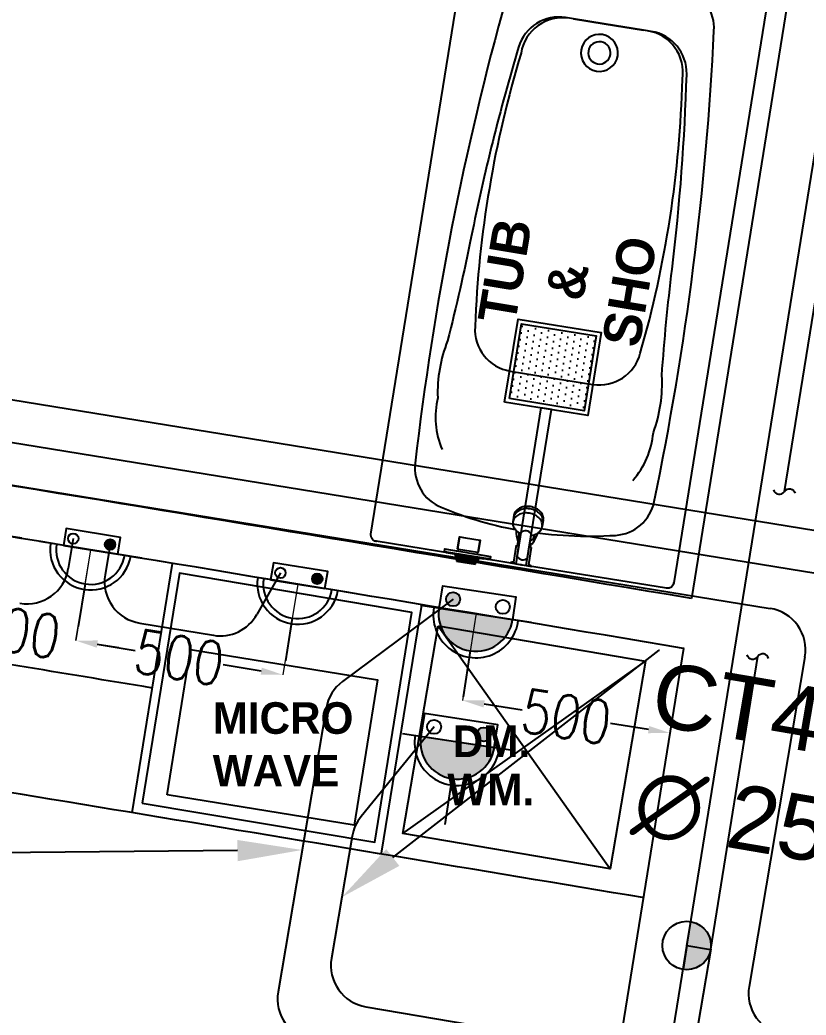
# Model space of a CAD drawing. Extents: x -678889171 to 586587, y -792238163 to 335485.
# Drawn here: x 41736 to 43604, y 40869 to 43233 of the extents above; entities that cross this region are included whole.
import ezdxf
from ezdxf import colors
from ezdxf.entities.mleader import LeaderData, LeaderLine
from ezdxf.enums import TextEntityAlignment as Align
from ezdxf.math import Vec2, Vec3

# ---------------------------------------------------------------- set-up
doc = ezdxf.new("R2010")
doc.units = 0
doc.header["$MEASUREMENT"] = 0
doc.set_wipeout_variables(frame=1)
doc.layers.get('0').update_dxf_attribs({"color": 8})
doc.layers.get('Defpoints').update_dxf_attribs({"color": 252})
for name, color, linetype in [('1', 8, 'Continuous'), ('25 EMBEDDED DATA', 10, 'Continuous'), ('E-CUT-LINE', 1, 'Continuous'), ('E-LIT-WIR-NO', 4, 'Continuous'), ('E-POW-BLOCK', 4, 'Continuous'), ('E-TEXT', 3, 'Continuous'), ('loop line emped', 1, 'Continuous'), ('XR-A-9TH-FLOOR$0$A-WALL', 252, 'Continuous'), ('XR-Typ29 7th to11Th$0$A-WALL', 252, 'Continuous'), ('XR-Typ29 7th to11Th$0$I-EQPM', 252, 'Continuous'), ('XR-Typ29 7th to11Th$0$XR-A-TYP-7-8-9-10$0$A-DOOR', 252, 'Continuous'), ('XR-Typ29 7th to11Th$0$XR-A-TYP-7-8-9-10$0$A-EQPM', 252, 'Continuous'), ('XR-Typ29 7th to11Th$0$XR-A-TYP-7-8-9-10$0$A-FURN-SANT', 252, 'Continuous'), ('XR-Typ29 7th to11Th$0$XR-A-TYP-7-8-9-10$0$A-WALL', 252, 'Continuous'), ('XR-Typ29 7th to11Th$0$XR-A-TYP-7-8-9-10$0$WC-OUTL', 252, 'Continuous'), ('XR-Typ29 7th to11Th$0$XR-A-TYP-7-8-9-10$0$XREF_3BR$0$WC-SERIAL', 252, 'Continuous'), ('XR-Typ29 7th to11Th$0$XREF_1BR$0$I-SPCL', 252, 'Continuous')]:
    doc.layers.add(name, color=color, linetype=linetype)
doc.styles.get("Standard").update_dxf_attribs({"font": 'arial.ttf'})
doc.styles.add('Work$0$E-M.MODUL', font='romans.shx', dxfattribs={"width": 0.8})
doc.styles.add('XR-Typ29 7th to11Th$0$XR-A-TYP-7-8-9-10$0$XREF_1BR$0$KZT', font='')
doc.styles.add('XR-Typ29 7th to11Th$0$XR-A-TYP-7-8-9-10$0$XREF_3BR$0$Standard', font='arial.ttf')
doc.styles.add('XR-Typ29 7th to11Th$0$XREF_1BR$0$KZT', font='')
doc.styles.get('XR-Typ29 7th to11Th$0$XR-A-TYP-7-8-9-10$0$XREF_1BR$0$KZT').set_extended_font_data('AvantGarde LT Medium', bold=True)
doc.styles.get('XR-Typ29 7th to11Th$0$XREF_1BR$0$KZT').set_extended_font_data('AvantGarde LT Medium', bold=True)
doc.dimstyles.new('Work$0$S-DIM', dxfattribs={"dimscale": 500, "dimtxt": 0.2065, "dimasz": 0.104, "dimexe": 0, "dimexo": 0, "dimgap": 0, "dimtad": 0, "dimdec": 0, "dimzin": 0, "dimdsep": 46, "dimtxsty": 'Work$0$E-M.MODUL', "dimcen": 0.25, "dimclrd": 5, "dimclre": 5, "dimclrt": 1, "dimadec": 0, "dimazin": 0, "dimtfac": 1, "dimtdec": 0, "dimtofl": 0, "dimtmove": 0, "dimatfit": 3, "dimfxl": 1, "dimtolj": 1, "dimtzin": 0, "dimlwe": 13, "dimarcsym": 0})

# ---------------------------------------------------------------- blocks, each defined once
blk = doc.blocks.new('POWER OUTLET')
h = blk.add_hatch(color=3)
h.dxf.hatch_style = 1
h.paths.add_polyline_path([(-33.35452180699924, 31.98717332019851), (-34.06205133726363, 32.74224302445008, 0.207370734747003), (-34.38928182481724, 31.98717332019851, 0.6487759016068458), (-32.66350035819608, 31.21696708043626)])
at = {"color": 3}
for points in [[(-33.35452180699924, 31.98717332019851), (-34.06205133726363, 32.74224302445008)], [(-33.35452180699924, 31.98717332019851), (-32.66350035819608, 31.21696708043626)]]:
    blk.add_lwpolyline(points, dxfattribs=at)
blk.add_circle((-33.35452180699924, 31.98717332019851), 1.034760017818, dxfattribs=at)
blk = doc.blocks.new('SO1 WP')
at = {"layer": 'E-POW-BLOCK'}
h = blk.add_hatch(color=3, dxfattribs=at)
h.dxf.hatch_style = 1
edge = h.paths.add_edge_path()
edge.add_arc((-0.1064295025979398, -0.0481463273482458), 0.03025259035537483, 0, 360)
at = {"layer": 'E-POW-BLOCK', "color": 3}
for p, q in [((1.4210854715202e-14, 0.2000001000000591), (0, 0.4500002250000605)), ((-0.3000001499999954, 7.105427357601002e-14), (0.3000001499999954, 1.598721155460225e-14))]:
    blk.add_line(p, q, dxfattribs=at)
blk.add_lwpolyline([(0.1593095883453804, 4.352074256530614e-14), (-0.1593095883453804, 4.352074256530614e-14), (-0.1593095883453804, -0.09876317676643558), (0.1593095883453804, -0.09876317676643558)], close=True, dxfattribs=at)
for centre in [(-0.1064295025979398, -0.0481463273482458), (0.1096454942411166, -0.0481463273482458)]:
    blk.add_circle(centre, 0.03025259035537483, dxfattribs=at)
for centre, radius, start, end in [((0, -0.002806461197749854), 0.2353418572437975, 0.6832706906615592, 179.3167293093385), ((0, 1.598721155460225e-14), 0.2000001000000002, 0, 180)]:
    blk.add_arc(centre, radius, start, end, dxfattribs=at)
blk = doc.blocks.new('so')
h = blk.add_hatch(color=3)
h.dxf.hatch_style = 1
h.paths.add_polyline_path([(35.34792172250044, 28.40981183705202, 1), (35.02792156250044, 28.40981183705199)])
at = {"layer": 'E-POW-BLOCK'}
h = blk.add_hatch(color=3, dxfattribs=at)
h.dxf.hatch_style = 1
edge = h.paths.add_edge_path()
edge.add_arc((35.0814921399025, 28.36166550970372), 0.03025259035537483, 0, 360)
at = {"color": 3}
blk.add_arc((35.18900666872388, 28.41391628597773), 0.18346999919749, 358.7181161938786, 181.2818838061319, dxfattribs=at)
at = {"layer": 'E-POW-BLOCK', "color": 3}
for p, q in [((35.18792164250043, 28.56981191705202), (35.18792164250044, 28.76981201705202)), ((35.42792176250044, 28.40981183705203), (34.94792152250044, 28.40981183705198))]:
    blk.add_line(p, q, dxfattribs=at)
blk.add_lwpolyline([(35.34723123084582, 28.409811837052), (35.02861205415505, 28.409811837052), (35.02861205415505, 28.31104866028553), (35.34723123084582, 28.31104866028553)], close=True, dxfattribs=at)
for centre in [(35.0814921399025, 28.36166550970372), (35.29756713674156, 28.36166550970372)]:
    blk.add_circle(centre, 0.03025259035537483, dxfattribs=at)
blk.add_arc((35.18792164250044, 28.40981183705198), 0.1600000800000001, 2.035554996136651e-12, 180, dxfattribs=at)
blk = doc.blocks.new('rrrr')
h = blk.add_hatch(color=3)
h.dxf.hatch_style = 1
h.paths.add_polyline_path([(-8420.131906056013, 36002.98717763305, 1), (-8421.949195789919, 35826.00640821811)])
h = blk.add_hatch(color=3)
h.dxf.hatch_style = 1
edge = h.paths.add_edge_path()
edge.add_arc((-8393.808104223384, 35973.08576185553), 16.73251967756865, 0, 360)
at = {"color": 3}
for p, q in [((-8422.403518223397, 35781.76121586437, 4.103830315718892e-06), (-8419.677583622537, 36047.23236998678, 4.10386208767043e-06)), ((-8509.53093563045, 35915.40543779253, 4.103845794063456e-06), (-8620.143916514791, 35916.54124387621, 4.103845284524449e-06))]:
    blk.add_line(p, q, dxfattribs=at)
at = {"color": 3, "elevation": 4.103835908367178e-06}
blk.add_lwpolyline([(-8421.945274468764, 35826.38829472812), (-8420.135827377173, 36002.60529112303), (-8365.513407769646, 36002.0444123184), (-8367.322854861237, 35825.82741592349)], close=True, dxfattribs=at)
at = {"color": 3}
for centre in [(-8393.808104223384, 35973.08576185553, 4.10385336908865e-06), (-8395.035200089544, 35853.58232413253, 4.103839066753452e-06)]:
    blk.add_circle(centre, 16.73251967756865, dxfattribs=at)
for centre, radius, start, end in [((-8423.31673833461, 35913.92001257971, 4.103846119418233e-06), 101.4761161194281, 88.12980723250388, 270.6935748447572), ((-8421.040550922955, 35914.49679292558, 4.103846201694661e-06), 88.49504969867529, 89.41169103863581, 269.4116910386338)]:
    blk.add_arc(centre, radius, start, end, dxfattribs=at)
blk = doc.blocks.new('*D3069')
at = {"layer": '1', "color": 5, "lineweight": 13, "transparency": 16777216}
for p, q in [((41619.05443576144, 42020.97083150579), (41583.57873148425, 41805.54123492483)), ((41903.93149938682, 41974.05891863531), (41868.45579510963, 41758.62932205435))]:
    blk.add_line(p, q, dxfattribs=at)
at = {"layer": '1', "color": 5, "lineweight": -2, "transparency": 16777216}
for p, q in [((41532.26976612408, 41813.990499607), (41480.96080076392, 41822.43976428917)), ((41919.76476046979, 41750.18005737218), (41971.07372582996, 41741.73079269001))]:
    blk.add_line(p, q, dxfattribs=at)
at = {"layer": '1', "color": 5, "transparency": 16777216}
for points in [[(41533.67797690444, 41822.5419938337), (41530.86155534372, 41805.43900538031), (41583.57873148425, 41805.54123492483)], [(41921.17297125015, 41758.73155159888), (41918.35654968943, 41741.6285631455), (41868.45579510963, 41758.62932205435)]]:
    blk.add_solid(points, dxfattribs=at)
at = {"layer": 'Defpoints', "color": 0, "transparency": 16777216}
for p in [(41619.05443576144, 42020.97083150579), (41903.93149938682, 41974.05891863531), (41868.45579510963, 41758.62932205435)]:
    blk.add_point(p, dxfattribs=at)
at = {"layer": '1', "color": 1, "transparency": 16777216, "insert": (41726.01726329694, 41782.08527848959), "char_height": 103.25, "attachment_point": 5, "rotation": 350.64878605932427, "style": 'Work$0$E-M.MODUL'}
blk.add_mtext('\\A1;300', dxfattribs=at)
blk = doc.blocks.new('*D3070')
at = {"layer": '1', "color": 5, "lineweight": 13, "transparency": 16777216}
for p, q in [((41903.93151296829, 41974.05891644739), (41868.3186689245, 41758.65418776541)), ((42396.13116927014, 41892.6835923979), (42360.51832522635, 41677.27886371592))]:
    blk.add_line(p, q, dxfattribs=at)
at = {"layer": '1', "color": 5, "lineweight": -2, "transparency": 16777216}
for p, q in [((41919.62223071729, 41750.17217459793), (42009.64083818324, 41735.28940647886)), ((42309.21476343356, 41685.7608768834), (42219.19615596763, 41700.64364500247))]:
    blk.add_line(p, q, dxfattribs=at)
at = {"layer": '1', "color": 5, "transparency": 16777216}
for points in [[(41921.03589957854, 41758.72276823006), (41918.20856185604, 41741.6215809658), (41868.3186689245, 41758.65418776541)], [(42310.6284322948, 41694.31147051553), (42307.80109457231, 41677.21028325128), (42360.51832522635, 41677.27886371592)]]:
    blk.add_solid(points, dxfattribs=at)
at = {"layer": 'Defpoints', "color": 0, "transparency": 16777216}
for p in [(41903.93151296829, 41974.05891644739, 4.044493983528325e-06), (42396.13116927014, 41892.6835923979), (42360.51832522635, 41677.27886371592)]:
    blk.add_point(p, dxfattribs=at)
at = {"layer": '1', "color": 1, "transparency": 16777216, "insert": (42114.41849707543, 41717.96652574067), "char_height": 103.25, "attachment_point": 5, "rotation": 350.612214502576, "style": 'Work$0$E-M.MODUL'}
blk.add_mtext('\\A1;500', dxfattribs=at)
blk = doc.blocks.new('*D3071')
at = {"layer": '1', "color": 5, "lineweight": 13, "transparency": 16777216}
for p, q in [((42819.37067421067, 41819.16074479607), (42787.60407164609, 41616.30692550885)), ((43312.74536861422, 41741.89901076707), (43280.97876604964, 41539.04519147985))]:
    blk.add_line(p, q, dxfattribs=at)
at = {"layer": '1', "color": 5, "lineweight": -2, "transparency": 16777216}
for p, q in [((42838.97796367802, 41608.26185139534), (42929.37012396729, 41594.10657524155)), ((43229.60487401771, 41547.09026559335), (43139.21271372846, 41561.24554174714))]:
    blk.add_line(p, q, dxfattribs=at)
at = {"layer": '1', "color": 5, "transparency": 16777216}
for points in [[(42840.31880936361, 41616.824166734), (42837.63711799243, 41599.69953605669), (42787.60407164609, 41616.30692550885)], [(43230.9457197033, 41555.65258093201), (43228.26402833212, 41538.52795025471), (43280.97876604964, 41539.04519147985)]]:
    blk.add_solid(points, dxfattribs=at)
at = {"layer": 'Defpoints', "color": 0, "transparency": 16777216}
for p in [(42819.37067421067, 41819.16074479607, 3.910970501193172e-06), (43312.74536861422, 41741.89901076707), (43280.97876604964, 41539.04519147985)]:
    blk.add_point(p, dxfattribs=at)
at = {"layer": '1', "color": 1, "transparency": 16777216, "insert": (43034.29141884787, 41577.67605849435), "char_height": 103.25, "attachment_point": 5, "rotation": 351.0998505248769, "style": 'Work$0$E-M.MODUL'}
blk.add_mtext('\\A1;500', dxfattribs=at)
blk = doc.blocks.new('CW_0.000')
blk.add_lwpolyline([(0, -25.98557292037257, 0.66), (0, 0, -0.66), (0, 25.98557292037257, 0.97)], format="xyb")
blk = doc.blocks.new('XR-Typ29 7th to11Th$0$XR-A-TYP-7-8-9-10$0$MILANO-P')
at = {"layer": 'XR-Typ29 7th to11Th$0$XR-A-TYP-7-8-9-10$0$A-DOOR'}
for points in [[(-1.499896366632051, 0.3389612934542043, -0.414213562373095), (-1.48489636663205, 0.3539612934542973), (-0.01500051226329902, 0.3539619254201511, -0.414213562373095), (-5.122633197629511e-07, 0.3389619254201435), (2.131628207280301e-14, -7.105427357601002e-15), (1.4210854715202e-14, -0.3599999999999071, -0.414213562373095), (-0.01499999999997215, -0.3749999999999147), (-1.484895854368709, -0.3750006319659605, -0.414213562373095), (-1.49989585436871, -0.3600006319658533), (-1.499895854368695, -6.319659533460253e-07)], [(-1.419895854368768, -6.319659533460253e-07, 0.05554738408239406), (-1.395363383361492, -0.2201439940753076, 0.3399602952490631), (-1.301618037087977, -0.2980573782808804, 0.03911142835544864), (-0.1750219098044496, -0.2603851513602962, 0.3359260527164402), (-0.08609722878650672, -0.1787046076590357, 0.04494765941709192), (-0.06999999999991502, -1.4210854715202e-14, 0.05088692500642941), (-0.08609774104984069, 0.1576665330792721, 0.3359260527164403), (-0.1750224220677907, 0.2393470767805255, 0.03911142982106241), (-1.301618549351318, 0.2770180397692386, 0.3399602952490632), (-1.395363895624826, 0.1991046555636515, 0.06133307423688695)]]:
    blk.add_lwpolyline(points, format="xyb", close=True, dxfattribs=at)
for points in [[(-0.2000005122632444, 0.07364245272814429), (-0.1999999999999105, -1.4210854715202e-14), (-0.2000005122632444, 0.07364245272814429), (-0.2000005122632729, 0.09252400407062567, 0.3762079503962065), (-0.2868904375358454, 0.1916609091093306, 0.02323539835708889), (-0.749670147844796, 0.2311000215602661, -0.01268677154132642), (-1.002846547520448, 0.2473067951496191, 0.103858096540129), (-1.139896366632122, 0.2489612934543359, 0.1585008142566286), (-1.25989636663212, 0.2189612934543348)], [(-0.2000005122632729, 0.08356800527853636, 0.414213562373095), (-0.3000005122632601, 0.1835680052786088, 0.06379300604352353), (-0.9591105176588357, 0.1883127569316088, 0.3874386920618246), (-1.049896366632105, 0.08873816468612006), (-1.049895854368771, -6.319659533460253e-07), (-1.049895854368771, -0.1097775031977761, 0.3874386920618246), (-0.9591100053955017, -0.2093520954432648, 0.06379300516282002), (-0.2999999999999261, -0.2046060798583653, 0.414213562373095), (-0.1999999999999389, -0.1046060798582999)], [(-1.259895854368779, -0.2400006319659909, 0.1585008142566286), (-1.139895854368788, -0.2700006319659849, 0.1038580849743234), (-1.002846035257114, -0.2683448697293827, -0.01268677154132631), (-0.7496696355814549, -0.2521380961400297, 0.02323539835708889), (-0.2868899252725114, -0.2126989836890942, 0.3762079503962065), (-0.1999999999999389, -0.1135620786503821), (-0.1999999999999105, -0.09468052730791499), (-0.1999999999999105, -1.4210854715202e-14), (-0.1999999999999105, -0.09468052730791499)]]:
    blk.add_lwpolyline(points, format="xyb", dxfattribs=at)
for radius, start, end in [(0.044, 0, 180), (0.0265, 0, 180), (0.044, 180, 0), (0.0265, 180, 0)]:
    blk.add_arc((-0.2699999999999605, -1.4210854715202e-14), radius, start, end, dxfattribs=at)
at = {"layer": 'XR-Typ29 7th to11Th$0$XR-A-TYP-7-8-9-10$0$WC-OUTL'}
for p in [(-1.499896366632051, 0.3389612934542114, -1.076436123921586e-07), (-0.01500051226331323, 0.3539619254202506, -1.076436126777199e-07), (-0.01500051226331323, 0.3539619254202506, -1.076436126777199e-07), (-5.122633339738059e-07, 0.3389619254201506, -1.076436126777199e-07), (-5.122633339738059e-07, 0.3389619254201506, -1.076436126777199e-07), (-1.484895854368723, -0.3750006319659533), (-0.01499999999998636, -0.375), (0, -0.3599999999999071)]:
    blk.add_point(p, dxfattribs=at)
blk = doc.blocks.new('XR-Typ29 7th to11Th$0$XR-A-TYP-7-8-9-10$0$XREF_3BR$0$Ct370p')
at = {"layer": 'XR-Typ29 7th to11Th$0$XR-A-TYP-7-8-9-10$0$XREF_3BR$0$WC-SERIAL', "style": 'XR-Typ29 7th to11Th$0$XR-A-TYP-7-8-9-10$0$XREF_3BR$0$Standard', "flags": 3}
blk.add_attdef('SERIAL', text='', height=0.02360326905531001, dxfattribs=at).set_placement((0.01305326906520321, 0.05452467059470933), align=Align.TOP_CENTER)
blk.add_wipeout([(-0.028394533640597075, -0.0816702626326613), (-0.03280341146736948, -0.08765289908174576), (-0.03530892857138923, -0.09737965598514911), (-0.035136792619409274, -0.10000674821827149), (-0.03530892857138923, -0.11310750476459826), (-0.034672489861342096, -0.11812964115800437), (-0.03399376051053833, -0.12026481073413121), (-0.03169535574111383, -0.12467462868254879), (-0.030490269089048366, -0.12637591477743948), (-0.028346489952555634, -0.12886672461713916), (-0.024967182829273626, -0.13184956782375729), (-0.021371133534740218, -0.13422966254844446), (-0.01732355246230425, -0.1362513712598825), (-0.007039916928089612, -0.1390812141457661), (-6.432320027601488e-15, -0.1396127845297244), (0.005620773878844045, -0.139274627884591), (0.013920192676940685, -0.13749855718768556), (0.020190005027673156, -0.13488547200651044), (0.022334285100206148, -0.13365121796996146), (0.025672044717880337, -0.13130298177381222), (0.027488375807563723, -0.12971762033347728), (0.02936336622893548, -0.12775745899427493), (0.031775183160151314, -0.12455201528391228), (0.03280341146735689, -0.12283426166800142), (0.03388940409186384, -0.1205333833372578), (0.03467248986132981, -0.11812964115800546), (0.03505092580157121, -0.11632032304389985), (0.03522675744367737, -0.11492463414783145), (0.03525518894526417, -0.09884968914884064), (0.03516878923646678, -0.0950083217197212), (0.03433167381840979, -0.09118326864711426), (0.033574688585061914, -0.08920509166864764), (0.03280341146737488, -0.08765289908178124), (0.030449642952913344, -0.08405825631295502), (0.02855955915405307, -0.08184327687054713), (0.026307965238104608, -0.0797087403786561), (0.024144792638715724, -0.07803803796698908), (0.023240962983340704, -0.073017158311699), (0.022123742917409747, -0.06842594185726633), (0.0212428706367839, -0.06544164951281173), (0.020192534355589594, -0.06233881264188698), (0.019106081770368794, -0.059498559440669674), (0.01637651817526334, -0.0534663095546275), (0.014791852178174938, -0.05346630955462772), (0.015729252776743634, -0.04401936840408105), (0.017878867885368546, -0.04401936840408105), (0.017878867885368546, -0.0034164592020207996), (0.020121158207019714, -0.0028407759444120106), (0.02192667505829428, -0.0021498784647211167), (0.02192667505829428, -0.0021498784647211167), (0.024004295130075404, -0.0010672618770981024), (0.025582764808317587, -2.192690473634684e-15), (-0.025582764808331757, -2.192690473634684e-15), (-0.02378662134006325, -0.0009930409011280616), (-0.021853153474457772, -0.001873958494964939), (-0.020575596694585932, -0.0023587994849084415), (-0.020575596694585932, -0.0023587994849084415), (-0.019460050016528598, -0.0027230121892906356), (-0.017878867885379172, -0.003149409473656911), (-0.017878867885379172, -0.04401936840408105), (-0.015729252776757838, -0.04401936840408105), (-0.015580575470565093, -0.04587380324414114), (-0.015488738554521451, -0.04692407161761755), (-0.015316074087549134, -0.04874834827487015), (-0.015166352557756918, -0.05020355091019821), (-0.015050918956785779, -0.051260517345502354), (-0.01479185217818911, -0.05346630955462772), (-0.01828021807606771, -0.0534663095546275), (-0.01938424451132003, -0.05536903704173768), (-0.020808085527530294, -0.05806251593796133), (-0.022495927250327126, -0.061712856327344495), (-0.024053661834735493, -0.06572352555650926), (-0.02488076982488545, -0.06823454724151651), (-0.02544329336764463, -0.07016776449430454), (-0.025931618594874542, -0.07205379279538934), (-0.02634110969263273, -0.0738439260005801), (-0.02666749083239591, -0.07546551205610233), (-0.027050055755893608, -0.07770669123854557), (-0.02722785039876966, -0.0789455016305114), (-0.027441826386298766, -0.08072540138514761)]).dxf.layer = 'XR-Typ29 7th to11Th$0$XR-A-TYP-7-8-9-10$0$A-FURN-SANT'
at = {"layer": 'XR-Typ29 7th to11Th$0$XR-A-TYP-7-8-9-10$0$A-FURN-SANT'}
for p, q in [((-0.01787886788537918, 5.068153140541654e-05), (-0.01787886788537918, -0.003149409473657272)), ((0.01787886788536497, -0.003416459202014721), (0.01787886788537207, 0)), ((-0.01787886788537918, -0.003149409473657272), (-0.01787886788537918, -0.04401936840407927)), ((-0.01253571428573252, -0.01794291607074427), (-0.01253571428573252, -0.04401936840407927)), ((0.01253571428571831, -0.01794291607074427), (0.01253571428572542, -0.04401936840407927)), ((0.01787886788536497, -0.003416459202014721), (0.01787886788537207, -0.04401936840407927)), ((-0.01572925277675097, -0.04401936840407927), (-0.01787886788537918, -0.04401936840407927)), ((-0.01253571428573252, -0.04401936840407927), (-0.01572925277675097, -0.04401936840407927)), ((-0.01253571428573252, -0.04401936840407927), (-0.01253571428573252, -0.04489191204963561)), ((-0.01253571428573252, -0.04489191204963561), (-0.01253571428572542, -0.0725813780138509)), ((0.01572925277674386, -0.04401936840407927), (0.01253571428572542, -0.04401936840407927)), ((0.01253571428572542, -0.04401936840407927), (0.01253571428573252, -0.04489191204963561)), ((0.01253571428573252, -0.04489191204963561), (0.01253571428572542, -0.0725813780138509)), ((0.01787886788537207, -0.04401936840407927), (0.01572925277674386, -0.04401936840407927)), ((-0.01253571428572542, -0.0725813780138509), (-0.01253571428573252, -0.07552144434121999)), ((0.01253571428572542, -0.0725813780138509), (0.01253571428571831, -0.07552144434121999)), ((-0.03530892857138923, -0.1131075047645922), (-0.03530892857138213, -0.09737965598515075)), ((0.03530892857138213, -0.1131075047645922), (0.03530892857138213, -0.09737965598515075)), ((-0.02500000000003411, -0.1197072267789281), (-0.02500000000003411, -0.1202908552428426))]:
    blk.add_line(p, q, dxfattribs=at)
for points in [[(-0.02558276480833399, 0, 0.07768893097304896), (-0.01787886788537918, -0.003149409473657272)], [(0.01787886788537207, -0.003416459202021827, 0.1146559638912077), (0.02558276480831978, -7.105427357601002e-15, -2.040379481594676)], [(-0.01572925277675097, -0.04401936840407927, 0.01175441006582145), (-0.01479185217819179, -0.05346630955462928, 0.8715293411082307)], [(0.01572925277674386, -0.04401936840407927, -0.01175441006582145), (0.01479185217817047, -0.05346630955462928, -0.8715293411082307)], [(-0.01462501648335035, -0.05346630955462928), (-0.01828021807606461, -0.05346630955462928, 0.1094724859775199), (-0.02744182638629411, -0.08072540138515194, 0.08638782816952728)], [(-0.01989606771525132, -0.07544726087879638, 0.02660990824048174), (-0.02022660230851159, -0.05692614523355388, 42.43089830861947)], [(-0.01253571428573252, -0.05897033866698109, 0.1789384641164113), (-0.02004013117829828, -0.06985982463142193, -7.981731971230445)], [(-0.01253571428573252, -0.05346630955462217), (-0.01462501648335035, -0.05346630955462928, 0.1618948752590729)], [(0.01479185217817047, -0.05346630955462928), (0.01253571428572542, -0.05346630955462217, 0.1618948752590729)], [(0.01691803074658793, -0.06985982463142193, 0.1229984033059245), (0.01253571428572542, -0.06172317449055242, -7.981731971230445)], [(0.01637651817526375, -0.05346630955462217), (0.01479185217817047, -0.05346630955462928, 0.1618948752590729)], [(0.02414479263872238, -0.07803803796699071, 0.07994677568552638), (0.01637651817526375, -0.05346630955462217, -0.2371822571315181)], [(0.01693986077971488, -0.07407566606781302, -0.01704061555800538), (0.01678265095101494, -0.05509211075104048, -135.1754357065881)], [(-0.02744182638629411, -0.08072540138515194, 0.01178267698383225), (-0.02839453364059352, -0.08167026263265598, 0.06553096877080353), (-0.03280341146737697, -0.08765289908176754, 0.1267266876470203), (-0.03530892857138213, -0.09737965598515785, 0.1267266876470189)], [(-0.01253571428572542, -0.0725813780138509, 0.007695850881152427), (-0.01392019267694877, -0.0729886035620595, 0.08582688903698608), (-0.0249671828292648, -0.07863759292598616, 0.02845035186401349), (-0.02744182638629411, -0.08072540138515194, 0.1267266876470203)], [(0.02414479263872238, -0.07803803796699071, 0.07879074585196283), (0.01392019267694877, -0.0729886035620666, 0.007695850881154122), (0.01253571428572542, -0.0725813780138509, 0.0755080478063295)], [(0.03530892857138213, -0.09737965598515075, 0.1267266876470196), (0.03280341146736276, -0.08765289908176754, 0.07566636179296912), (0.02758178325924376, -0.08085871515329046, 0.03014889810885108), (0.02496718282925769, -0.07863759292597905, 0.006988881818005764), (0.02414479263872238, -0.07803803796699071, 0.007695850881154122)], [(-0.03530892857138213, -0.09737965598515785, 0.1267266876470189), (-0.03280341146737697, -0.1071064128885482, 0.1060572036859059), (-0.02496718282925769, -0.1161217190443224, 0.08582688903697783), (-0.01392019267694877, -0.1217707084082491, 0.07550804780632711), (0, -0.1238849357502829, 0.07550804780627629), (0.01392019267694877, -0.1217707084082491, 0.08582688903695451), (0.02496718282925769, -0.1161217190443224, 0.1060572036858709), (0.03280341146736987, -0.1071064128885482, 0.1267266876470189), (0.03530892857138213, -0.09737965598515075, 0.1267266876470196)], [(-0.03530892857138213, -0.1078148961091969, 0.1267266876470189), (-0.03280341146737697, -0.1175416530125872, 0.1060572036859059), (-0.0249671828292648, -0.1265569591683686, 0.08582688903697783), (-0.01392019267694877, -0.1322059485322882, 0.07550804780632711), (-7.105427357601002e-15, -0.1343201758743291, 0.07550804780627629), (0.01392019267694167, -0.1322059485322882, 0.08582688903695451), (0.02496718282925769, -0.1265569591683686, 0.1060572036858709), (0.03280341146736276, -0.1175416530125943, 0.1267266876470182), (0.03530892857138923, -0.1078148961091969, 0.1267266876470196)], [(-0.03530892857138923, -0.1131075047645922, 0.1267266876470189), (-0.03280341146738408, -0.1228342616679825, 0.1060572036859059), (-0.0249671828292648, -0.1318495678237639, 0.07797044952644439), (-0.01500000000005031, -0.1371442304635266, 0.00780421401378509), (-0.01392019267695588, -0.1374985571876834, 0.07550804780632711), (0, -0.1396127845297315, 0.07550804780627629), (0.01392019267694877, -0.1374985571876834, 0.007804214013386815), (0.01499999999998636, -0.1371442304635409, 0.07797044952682124), (0.02496718282925059, -0.1318495678237639, 0.1060572036858709), (0.03280341146736987, -0.1228342616679896, 0.1267266876470182), (0.03530892857138213, -0.1131075047645922, 0.1267266876470196)], [(0.03525518894527124, -0.0988496891488424, 0.01827226931952903), (0.03530892857138213, -0.09737965598515075, 0.1267266876470196)]]:
    blk.add_lwpolyline(points, format="xyb", dxfattribs=at)
blk.add_lwpolyline([(0.02558276480831978, -7.105427357601002e-15), (-0.02558276480833399, 0)], dxfattribs=at)
for centre, start, end in [((0, -0.02824655702448808), 39.41825116124259, 140.5817488387574), ((0, -0.06521780338748329), 219.4182511612426, 320.5817488387574)]:
    blk.add_arc(centre, 0.01622680343003299, start, end, dxfattribs=at)
blk.add_point((0, 0), dxfattribs=at)
blk.add_point((0, 0), dxfattribs=at)
blk = doc.blocks.new('XR-Typ29 7th to11Th$0$XR-A-TYP-7-8-9-10$0$XREF_3BR$0$SHOWER C')
at = {"layer": 'XR-Typ29 7th to11Th$0$XR-A-TYP-7-8-9-10$0$A-FURN-SANT'}
for p, q in [((4654.622166066074, 6572.17811323535), (4653.62218433516, 6571.178131504443)), ((4710.621142997174, 6572.17811323535), (4654.622166066074, 6572.17811323535)), ((4659.622074720653, 6577.178021889929), (4656.62212952791, 6574.178076697186)), ((4708.621179535345, 6574.178076697186), (4656.62212952791, 6574.178076697186)), ((4656.62212952791, 6574.178076697186), (4656.622129527903, 6572.17811323535)), ((4657.542112720344, 6572.17811323535), (4657.542112720337, 6575.09805988954)), ((4660.122065586096, 6584.177894006323), (4659.622074720653, 6583.677903140851)), ((4659.622074720653, 6583.677903140851), (4705.621234342623, 6583.677903140851)), ((4659.622074720653, 6583.677903140851), (4659.622074720653, 6577.178021889929)), ((4705.62123434263, 6577.178021889929), (4659.622074720653, 6577.178021889929)), ((4705.121243477159, 6584.177894006323), (4660.122065586096, 6584.177894006323)), ((4705.621234342623, 6583.677903140851), (4705.121243477159, 6584.177894006323)), ((4705.62123434263, 6577.178021889929), (4705.621234342623, 6583.677903140851)), ((4708.621179535345, 6574.178076697186), (4705.62123434263, 6577.178021889929)), ((4707.70119634294, 6572.17811323535), (4707.701196342932, 6575.09805988954)), ((4708.621179535345, 6572.17811323535), (4708.621179535345, 6574.178076697186)), ((4711.621124728081, 6571.178131504443), (4710.621142997174, 6572.17811323535)), ((4737.620649731834, 6566.166534751719), (4627.62265933145, 6566.178222849885)), ((4737.620649731827, 6560.166644366233), (4627.62265933145, 6560.178332464398)), ((4732.620741077262, 6568.166498213555), (4642.622385295137, 6568.178186311707)), ((4653.62218433516, 6571.178131504443), (4711.621124728081, 6571.178131504443)), ((4653.62218433516, 6571.178131504443), (4653.62218433516, 6568.178186311707)), ((4657.622111258825, 6555.069625797478), (4657.622111258825, 6526.667256380664)), ((4659.622074720646, 6555.269622143613), (4659.622074720646, 6555.269622143613)), ((4659.622074720646, 6555.269622143613), (4659.622074720646, 6555.069625797478)), ((4705.621234342623, 6555.069625797478), (4659.622074720646, 6555.069625797478)), ((4705.621234342623, 6555.069625797478), (4705.62123434263, 6555.269622143613)), ((4707.62119780443, 6555.269622143613), (4707.62119780443, 6555.269622143613)), ((4707.62119780443, 6526.667256380664), (4707.621197804423, 6555.069625797478)), ((4711.621124728088, 6568.178186311707), (4711.621124728081, 6571.178131504443))]:
    blk.add_line(p, q, dxfattribs=at)
blk.add_lwpolyline([(4693.121462706207, 6526.167265515214), (4693.121462706207, 6526.167265515214), (4658.12210212426, 6526.167265515207, -0.4142135623698984), (4657.622111258825, 6526.667256380664), (4657.622111258825, 6555.069625797478), (4659.622074720646, 6555.069625797471), (4659.622074720646, 6555.269622143613), (4659.622074720646, 6555.269622143613), (4659.622074720646, 6555.269622143613), (4659.622074720646, 6555.269622143613), (4659.622074720653, 6560.158332829778), (4627.62265933145, 6560.158332829786), (4627.62265933145, 6566.178222849878), (4632.622567985985, 6566.178222849878), (4632.622567985993, 6568.178186311707), (4732.620741077262, 6568.166498213555), (4732.620741077262, 6566.166534751712), (4737.620649731834, 6566.166534751719), (4737.620649731827, 6560.166644366225), (4705.62123434263, 6560.158332829786), (4705.62123434263, 6555.269622143613), (4705.62123434263, 6555.269622143613), (4705.62123434263, 6555.269622143613), (4705.62123434263, 6555.269622143613), (4705.621234342623, 6555.069625797471), (4707.621197804423, 6555.069625797471), (4707.62119780443, 6526.667256380657, -0.4142135623698984), (4707.12120693898, 6526.167265515207), (4693.121462706207, 6526.167265515214)], format="xyb", dxfattribs=at)
blk = doc.blocks.new('XR-Typ29 7th to11Th$0$XR-A-TYP-7-8-9-10$0$X-JSU$0$X-JSU$0$showerhd')
at = {"layer": 'XR-Typ29 7th to11Th$0$XR-A-TYP-7-8-9-10$0$A-DOOR'}
h = blk.add_hatch(dxfattribs=at)
h.set_pattern_fill('DOTS', color=256, scale=10, angle=-180)
h.set_pattern_definition([(180, (14189.45116585736, 23759.81217130859), (-7.937500000000011, -15.875), [0, -15.87500000000001])])
h.paths.add_polyline_path([(-565.0000000000146, 90.00000000001455), (-385.0000000000146, 90.00000000001455), (-385.0000000000146, -89.99999999998545), (-565.0000000000146, -89.99999999999272)])
for points in [[(-375, -100), (-575, -100.0000000000073), (-574.9999999999927, 100), (-375, 100)], [(-385, -90), (-565, -90.00000000000728), (-565, 89.99999999999272), (-385, 90)], [(-375, -12.5), (0, -12.50000000000728), (0, 12.49999999999272), (-375, 12.5)]]:
    blk.add_lwpolyline(points, close=True, dxfattribs=at)
blk = doc.blocks.new('XR-Typ29 7th to11Th')
at = {"layer": 'XR-Typ29 7th to11Th$0$A-WALL'}
for p, q in [((46611.60427019005, 30556.99326550734), (46033.03782675845, 26968.9750501535)), ((46447.69803253864, 30294.31870617171), (46131.99183945129, 28336.44578706706)), ((46112.88965930956, 28217.98234854639), (45914.64343392634, 26988.54521841975))]:
    blk.add_line(p, q, dxfattribs=at)
at = {"layer": 'XR-Typ29 7th to11Th$0$I-EQPM', "elevation": -2.169125533601064e-08}
blk.add_lwpolyline([(45529.72498847501, 28271.25923703404), (45938.68359720448, 27694.41189471032)], dxfattribs=at)
at = {"layer": 'XR-Typ29 7th to11Th$0$XR-A-TYP-7-8-9-10$0$A-EQPM'}
blk.add_lwpolyline([(44803.07735617689, 27827.52984243611), (44899.13373776725, 28419.79091127171)], dxfattribs=at)
for points, elevation in [([(44827.05303431572, 27850.43171177347), (45379.34738489375, 27757.8031954724), (45467.74104007241, 28302.81747888798), (44915.64934197338, 28396.69550934068)], -8.393067544201879e-10), ([(45529.72498847501, 28271.25923703404), (46022.62796400172, 28187.3148702369), (45938.68359720448, 27694.41189471032), (45445.78062167777, 27778.35626150747)], -2.252170315902012e-08), ([(44885.90011298379, 27869.73504279273), (44941.90659784751, 28215.2249466297), (45386.10790278063, 28143.21660894778), (45330.1014179167, 27797.72670511084)], -2.273072713279527e-08)]:
    blk.add_lwpolyline(points, close=True, dxfattribs=dict(at, elevation=elevation))
for points, elevation in [([(45395.3457671489, 27731.51872481429), (45490.87768481481, 28320.54607237772)], 1.062504487536297e-09), ([(45445.78062167777, 27778.35626150747), (46022.62796400172, 28187.3148702369)], 1.341221404364866e-10)]:
    blk.add_lwpolyline(points, dxfattribs=dict(at, elevation=elevation))
for radius, start, end in [(616653.2267523586, 80.61696413551398, 80.67719053886508), (616353.2267523586, 80.50216430062869, 80.72571135863244)]:
    blk.add_arc((-55684.24481903143, -580279.0409902253), radius, start, end, dxfattribs=at)
at = {"layer": 'XR-Typ29 7th to11Th$0$XR-A-TYP-7-8-9-10$0$A-WALL'}
for centre, radius, start, end in [((-55454.74909615165, -578875.7959552787), 615651.3400096537, 80.50236263558052, 80.80505735008849), ((-55684.24481903143, -580279.0409902253), 616953.2267523586, 80.502779461045, 80.78160579417968)]:
    blk.add_arc(centre, radius, start, end, dxfattribs=at)
at = {"layer": 'XR-Typ29 7th to11Th$0$XR-A-TYP-7-8-9-10$0$A-FURN-SANT', "extrusion": (-1.482007364741704e-08, 2.373429138785237e-09, 1), "xscale": 999.9999999999997, "yscale": 999.9999999999997, "zscale": 999.9999999999997, "rotation": 80.84378587161743}
blk.add_blockref('XR-Typ29 7th to11Th$0$XR-A-TYP-7-8-9-10$0$MILANO-P', (45956.114802574, 29899.0073443582, -0.0005070113180104029), dxfattribs=at)
at = {"layer": 'XR-Typ29 7th to11Th$0$XR-A-TYP-7-8-9-10$0$A-FURN-SANT', "extrusion": (-1.794109148391563e-08, 2.860929259708646e-09, 1), "rotation": 170.853666547354}
blk.add_blockref('XR-Typ29 7th to11Th$0$XR-A-TYP-7-8-9-10$0$XREF_3BR$0$SHOWER C', (51265.84389598719, 34177.66988282356, -0.0005314051493431925), dxfattribs=at)
at = {"layer": 'XR-Typ29 7th to11Th$0$XR-A-TYP-7-8-9-10$0$A-FURN-SANT', "extrusion": (-1.474985827136707e-08, 2.365821312682274e-09, 1), "insert": (45837.14196323231, 29090.29120491265, -0.0001116997703407776), "char_height": 89.99999999999996, "attachment_point": 5, "text_direction": (0.1643218591107111, 0.9864067754321235, 9.006196047902015e-11), "style": 'XR-Typ29 7th to11Th$0$XR-A-TYP-7-8-9-10$0$XREF_1BR$0$KZT'}
blk.add_mtext_dynamic_manual_height_columns('TUB & SHO', width=201.1216216216215, gutter_width=905.8973797663634, heights=[0], dxfattribs=at)
at = {"layer": 'XR-Typ29 7th to11Th$0$XREF_1BR$0$I-SPCL', "char_height": 74.99999999999999, "width": 1932.754287415214, "style": 'XR-Typ29 7th to11Th$0$XREF_1BR$0$KZT'}
for s, insert, attachment_point in [('MICRO\\PWAVE', (44994.43878782386, 27989.8921579771, -8.187869410380814e-09), 4), ('DM.', (45748.44723650278, 27997.2293350119, -1.449337354959905e-08), 6), ('WM.', (45757.9992868169, 27882.57543076067, -1.526680378673145e-08), 6)]:
    blk.add_mtext(s, dxfattribs=dict(at, insert=insert, attachment_point=attachment_point))
at = {"layer": 'XR-Typ29 7th to11Th$0$XR-A-TYP-7-8-9-10$0$A-FURN-SANT', "extrusion": (-1.794109148391562e-08, 2.860929259708647e-09, 1), "xscale": 1000.000000000001, "yscale": 1000.000000000001, "zscale": 1000.000000000001, "rotation": 170.853666547354}
blk.add_blockref('XR-Typ29 7th to11Th$0$XR-A-TYP-7-8-9-10$0$XREF_3BR$0$Ct370p', (45726.98357829985, 28416.68155238869, -0.0005314051493431688), dxfattribs=at)
at = {"layer": 'XR-Typ29 7th to11Th$0$XR-A-TYP-7-8-9-10$0$A-FURN-SANT', "extrusion": (-1.482007364741705e-08, 2.373429138785232e-09, 1), "rotation": 260.8437858716175}
blk.add_blockref('XR-Typ29 7th to11Th$0$XR-A-TYP-7-8-9-10$0$X-JSU$0$X-JSU$0$showerhd', (45726.98357829983, 28416.68155238868, -0.0003740201624347547), dxfattribs=at)

msp = doc.modelspace()

# ---------------------------------------------------------------- block references
at = {"layer": 'XR-A-9TH-FLOOR$0$A-WALL'}
msp.add_blockref('XR-Typ29 7th to11Th', (-2800.434649049275, 13522.11598560929), dxfattribs=at)

# ---------------------------------------------------------------- next in the draw order: linework, layer by layer
at = {"color": 240, "true_color": 0xed1f24}
for p, q in [((41000.76884734197, 42446.74096750047), (45420.52871534546, 41728.45619612757, -1.270492616734561e-07)), ((40715.38101944022, 42391.80927700039), (45365.81072510011, 41636.03680571801))]:
    msp.add_line(p, q, dxfattribs=at)
at = {"layer": '1', "color": 4}
for p, q in [((43552.31861995457, 42112.4878442043, -2.781507339835816e-05), (44099.61331979014, 45506.57226532268, -0.0001175253643044272)), ((41862.66865589211, 42000.71058973783, 3.189332845976271e-07), (41850.87112474735, 41929.37919958858, 1.244369480254623e-06)), ((41950.17427166746, 41986.61346508394, 3.18933284597844e-07), (41938.31629495474, 41914.9166030119, 1.308681906116312e-06)), ((42354.86832823345, 41919.33526310438, 2.586466797383467e-07), (42298.93337490794, 41820.43935300423, 2.018579993050881e-06)), ((42020.6586507615, 41799.93949033206, 2.835689691597638e-06), (42195.57376590036, 41771.01019967585, 3.128303117571436e-06)), ((43377.06144162957, 41025.61881583482, 9.123607529980215e-07), (43489.08446039664, 41720.3370049896, -1.744999065435937e-05)), ((43377.06144162957, 41025.61881583455, 9.123613273209763e-07), (43339.52214783139, 40804.19791947578, 5.312406476417303e-06))]:
    msp.add_line(p, q, dxfattribs=at)
at = {"layer": '1', "color": 2}
msp.add_line((43320.08759216103, 41034.17426559968, 9.123607529980215e-07), (43376.87953524292, 41024.5458634399, 9.336828875571024e-07), dxfattribs=at)
at = {"layer": '1', "color": 4, "extrusion": (4.602577011920425e-10, 1.289763579775116e-08, 0.9999999999999999)}
msp.add_arc((41752.21139050406, 41945.69657802508, 0.0005612964173591119), 100, 260.6088377106108, 350.6088377102286, dxfattribs=at)
at = {"layer": '1', "color": 4, "extrusion": (5.940170684903992e-10, 1.370638480615703e-08, 1)}
msp.add_arc((42036.97602919803, 41898.59922457537, 0.0006007227336879298), 100, 170.6088377102157, 260.6088377106108, dxfattribs=at)
at = {"layer": '1', "color": 4, "extrusion": (1.296624627867579e-09, 1.795455955769383e-08, 1)}
msp.add_arc((42211.8911443369, 41869.66993391915, 0.0008077319878319244), 100, 260.6088377106108, 330.5077512845336, dxfattribs=at)
at = {"layer": 'loop line emped', "color": 3}
for p, q in [((40601.46115072316, 42309.01118028389), (43518.47364128413, 41834.94794778954)), ((42764.97360819689, 41856.74138587053, 3.910977750869182e-06), (42502.45960831334, 41661.45813166728, 4.272322925227834e-07)), ((43601.0236233818, 41719.5164191065), (43468.30088528962, 40937.20806565106, 3.28588778312237e-05)), ((42463.55453990027, 41597.95020173007, 1.85220525889462e-06), (42349.24979289001, 40924.2031127896, 3.339779268756978e-05)), ((42719.86056898511, 41553.57819771519, 3.936715356450682e-06), (42546.28786301598, 41340.2689079008, 3.232864726199214e-07)), ((42525.26197138443, 41293.87946907611, 2.570259634764776e-06), (42476.10122813695, 41004.11103408562, 3.150991779502128e-05)), ((42557.96590662037, 40888.79332331737, 4.434876409853579e-05), (44843.09584000622, 40501.10897824326, 2.022802054292559e-05))]:
    msp.add_line(p, q, dxfattribs=at)
msp.add_arc((43502.43242875597, 41736.24293524901, 3.696306327483512e-05), 100, 350.3711523382949, 80.76918175210962, dxfattribs=at)
at = {"layer": 'loop line emped', "color": 3, "extrusion": (-5.504817403289472e-08, 5.616032433533187e-08, 0.9999999999999969)}
msp.add_arc((42562.14573452586, 41581.22368558758, 4.654399052916962e-07), 100, 126.6454313002289, 170.3711523383078, dxfattribs=at)
at = {"layer": 'loop line emped', "color": 3, "extrusion": (-1.813678887842383e-07, 1.306416910984763e-07, 0.9999999999999751)}
msp.add_arc((42623.85316600945, 41277.15295293426, -0.002315444478255135), 100, 140.8642760868181, 170.3711523383078, dxfattribs=at)
at = {"layer": 'loop line emped', "color": 3, "extrusion": (-1.303251064403752e-08, 1.020827063889264e-07, 0.9999999999999947)}
msp.add_arc((42574.69242276278, 40987.38451794299, 0.003663750303853627), 100, 170.3711523383077, 260.3711523378126, dxfattribs=at)
at = {"layer": 'loop line emped', "color": 3, "extrusion": (-2.178101078859178e-08, 5.051637463846332e-08, 0.9999999999999984)}
msp.add_arc((42447.8409875158, 40907.47659664709, 0.001178330702286108), 100, 170.3711523383077, 260.3711523378126, dxfattribs=at)
at = {"layer": 'loop line emped', "color": 3, "extrusion": (1.670276138744108e-08, 3.716024244658604e-08, 0.9999999999999993)}
msp.add_arc((43566.89207991544, 40920.48154950851, 0.002278564838717852), 100, 170.3711523382949, 260.3711523378125, dxfattribs=at)

# ---------------------------------------------------------------- next in the draw order: block references
at = {"layer": '25 EMBEDDED DATA', "color": 1, "rotation": 81.86854610710141}
msp.add_blockref('rrrr', (79563.65136451917, 45077.95685626142, -1.928756182250617e-07), dxfattribs=at)
at = {"layer": 'E-CUT-LINE'}
for p, rotation in [((43552.31861995457, 42112.4878442043, -2.781507339835816e-05), 260.839927953921), ((43489.08446039664, 41720.33700498959, -1.744999065435898e-05), 80.83992795392103)]:
    msp.add_blockref('CW_0.000', p, dxfattribs=dict(at, rotation=rotation))
at = {"layer": 'E-LIT-WIR-NO', "xscale": 553.093784069828, "yscale": 553.093784069828, "zscale": 553.093784069828, "rotation": 171.2802371457265}
msp.add_blockref('so', (64395.19906599718, 54099.22637088173, 3.906496647253828e-06), dxfattribs=at)
at = {"layer": 'E-POW-BLOCK'}
for name, p, xscale, yscale, zscale, rotation in [('SO1 WP', (41619.05447198605, 42020.97082567, 4.079436403504035e-06), 410.1995351285418, 410.1995351285418, 410.1995351285418, 170.8483006413533), ('SO1 WP', (41903.93151296829, 41974.05891644739, 4.044493983528324e-06), 410.1995351285418, 410.1995351285418, 410.1995351285418, 170.8483006413533), ('SO1 WP', (42396.13118530964, 41892.68358981394, 3.984116278855886e-06), 410.1995351285418, 410.1995351285418, 410.1995351285418, 170.8483006413533), ('POWER OUTLET', (43565.78723961706, 43595.46836385286, 9.123613273084106e-07), 55.67728743761146, 55.67728743761146, 55.67728743761146, 128.3216973543487)]:
    msp.add_blockref(name, p, dxfattribs=dict(at, xscale=xscale, yscale=yscale, zscale=zscale, rotation=rotation))

# ---------------------------------------------------------------- next in the draw order: dimensions: what is measured, and where the dimension line sits
at = {"layer": '1', "color": 4}
for p1, p2, distance, text, picture, middle in [((41619.05443576144, 42020.97083150578), (41903.93149938682, 41974.0589186353), -218.3310254567446, '300', '*D3069', (41726.01726329694, 41782.08527848959)), ((41903.93151296829, 41974.05891644738, 4.044493983528325e-06), (42396.13116927014, 41892.68359239789), -218.32881577895344, '500', '*D3070', (42114.41849707543, 41717.96652574067)), ((42819.37067421066, 41819.16074479607, 3.910970501193172e-06), (43312.74536861421, 41741.89901076707), -205.32605542869743, '500', '*D3071', (43034.29141884787, 41577.67605849435))]:
    dim = msp.add_aligned_dim(p1=p1, p2=p2, distance=distance, text=text, dimstyle='Work$0$S-DIM', dxfattribs=at)
    dim.commit()
    dim.dimension.update_dxf_attribs({"geometry": picture, "text_midpoint": middle})

# ---------------------------------------------------------------- next in the draw order: leaders
at = {"layer": 'E-TEXT', "color": 30}
ml = msp.add_multileader_mtext('Standard', dxfattribs=at)
ml.set_content('\\C30;CT{\\fArial|b0|i0|c178|p34;8}/DP-T-8 {\\A1;3(1x3)mm\\H0.7x;\\S2^ ;\\H1.42857x; \\P∅ 25 mm PVC CONDUIT}', color=3)
ml.set_leader_properties(color=30)
ml.build(insert=Vec2(0, 0))
ml.multileader.update_dxf_attribs({"text_right_attachment_type": 6, "dogleg_length": 0.2763936738358556, "arrow_head_size": 153.5520410199195, "scale": 2})
ctx = ml.context
ctx.base_point, ctx.scale, ctx.char_height, ctx.arrow_head_size, ctx.landing_gap_size, ctx.plane_origin, ctx.plane_x_axis, ctx.plane_y_axis = Vec3(36808.88924823277, 42207.32782404586, -1.220989429753358e-05), 2, 153.5520410199195, 153.5520410199195, 3.071040820398391, Vec3(39368.55499337325, 51475.98925304086, 3.704610954499443e-05), Vec3(0.9856555294567461, -0.1687695981252006, 3.477911888746864e-09), Vec3(0.1687695981252006, 0.9856555294567461, 4.799668914001103e-09)
ctx.right_attachment = 6
notes = []
notes.append((ctx, [(1, (1, 1, 0), (40871.54819225892, 41405.78022412676, 1.686406699233106e-06), (-0.9856555294567461, 0.1687695981252006, -3.477911888746864e-09), 1727.067777551424, [(1, [(41487.72212812727, 41515.90720512577, 4.754139773365447e-06)], 0, [])])]))
ctx.mtext.insert, ctx.mtext.text_direction, ctx.mtext.rotation, ctx.mtext.width, ctx.mtext.defined_height, ctx.mtext.flow_direction, ctx.mtext.extrusion = Vec3(36825.39517444262, 42285.52980333456, -1.181588355383791e-05), Vec3(0.9856555294567461, -0.1687695981252006, 3.477911888746863e-09), 6.113604080006546, 2671.467723822163, 658.284121162635, 5, Vec3(-4.238061277856671e-09, -4.143854412868104e-09, 1)
ml = msp.add_multileader_mtext('Standard', dxfattribs=at)
ml.set_content('\\C30;CT{\\fArial|b0|i0|c178|p34;5}/DP-T-8 {\\A1;3(1x3)mm\\H0.7x;\\S2^ ;\\H1.42857x; \\P∅ 25 mm PVC CONDUIT}', color=3)
ml.set_leader_properties(color=30)
ml.build(insert=Vec2(0, 0))
ml.multileader.update_dxf_attribs({"text_right_attachment_type": 6, "dogleg_length": 0.2763936738358556, "arrow_head_size": 153.5520410199195, "scale": 2})
ctx = ml.context
ctx.base_point, ctx.scale, ctx.char_height, ctx.arrow_head_size, ctx.landing_gap_size, ctx.plane_origin, ctx.plane_x_axis, ctx.plane_y_axis = Vec3(35589.94083899248, 41729.53311032503, -2.226145337803316e-05), 2, 153.5520410199195, 153.5520410199195, 3.071040820398391, Vec3(40174.79153390173, 51352.62329526897, 3.704610954499443e-05), Vec3(0.9856555294567461, -0.1687695981252006, 3.477911888746864e-09), Vec3(0.1687695981252006, 0.9856555294567461, 4.799668914001103e-09)
ctx.right_attachment = 6
notes.append((ctx, [(1, (1, 1, 0), (37950.85073623434, 41219.36875145976, -1.436981939179578e-05), (-0.9856555294567461, 0.1687695981252006, -3.477911888746864e-09), 0.5527873476717114, [(1, [(42406.40216639513, 41261.07665725984, 4.685912085284408e-06)], 0, [])])]))
ctx.mtext.insert, ctx.mtext.text_direction, ctx.mtext.rotation, ctx.mtext.width, ctx.mtext.defined_height, ctx.mtext.flow_direction, ctx.mtext.extrusion = Vec3(35606.44676520233, 41807.73508961373, -2.186744263433749e-05), Vec3(0.9856555294567461, -0.1687695981252006, 3.477911888746863e-09), 6.113604080006546, 3451.606240159206, 658.284121162635, 5, Vec3(-4.238061277856671e-09, -4.143854412868104e-09, 1)
ml = msp.add_multileader_mtext('Standard', dxfattribs=at)
ml.set_content('\\C30;CT{\\fArial|b0|i0|c178|p34;4}/DP-T-8 {\\A1;3(1x3)mm\\H0.7x;\\S2^ ;\\H1.42857x; \\P∅ 25 mm PVC CONDUIT}', color=3)
ml.set_leader_properties(color=30)
ml.build(insert=Vec2(0, 0))
ml.multileader.update_dxf_attribs({"text_right_attachment_type": 6, "dogleg_length": 0.2763936738358556, "arrow_head_size": 153.5520410199195, "scale": 2})
ctx = ml.context
ctx.base_point, ctx.scale, ctx.char_height, ctx.arrow_head_size, ctx.landing_gap_size, ctx.plane_origin, ctx.plane_x_axis, ctx.plane_y_axis = Vec3(43255.60284855647, 41735.88863193071, 6.911101071910344e-06), 2, 153.5520410199195, 153.5520410199195, 3.071040820398391, Vec3(40862.7118048624, 51801.46254218731, 3.848015506343808e-05), Vec3(0.9856555294567461, -0.1687695981252006, 3.477911888746864e-09), Vec3(0.1687695981252006, 0.9856555294567461, 4.799668914001103e-09)
ctx.right_attachment = 6
notes.append((ctx, [(0, (1, 1, 0), (43255.05799065063, 41735.98192562922, 6.909178526221928e-06), (0.9856555294567461, -0.1687695981252006, 3.477911888746864e-09), 0.5527873476717114, [(1, [(42500.68159976069, 41148.99525158087, 1.279697835524981e-06)], 0, [])])]))
ctx.mtext.insert, ctx.mtext.text_direction, ctx.mtext.rotation, ctx.mtext.width, ctx.mtext.flow_direction, ctx.mtext.extrusion = Vec3(43272.10877476633, 41814.09061121941, 7.305111815606013e-06), Vec3(0.9856555294567461, -0.1687695981252006, 3.477911888746863e-09), 6.113604080006546, 2972.747245633344, 5, Vec3(-4.238061277856671e-09, -4.143854412868104e-09, 1)
for ctx, leaders in notes:
    for number, flags, end, landing, length, lines in leaders:
        leader = LeaderData()
        leader.index, (leader.has_last_leader_line, leader.has_dogleg_vector, leader.attachment_direction) = number, flags
        leader.last_leader_point, leader.dogleg_vector, leader.dogleg_length = Vec3(end), Vec3(landing), length
        for number, points, colour, breaks in lines:
            line = LeaderLine()
            line.index, line.vertices, line.color, line.breaks = number, Vec3.list(points), colors.encode_raw_color(colour), breaks
            leader.lines.append(line)
        ctx.leaders.append(leader)

doc.saveas('drawing.dxf')
